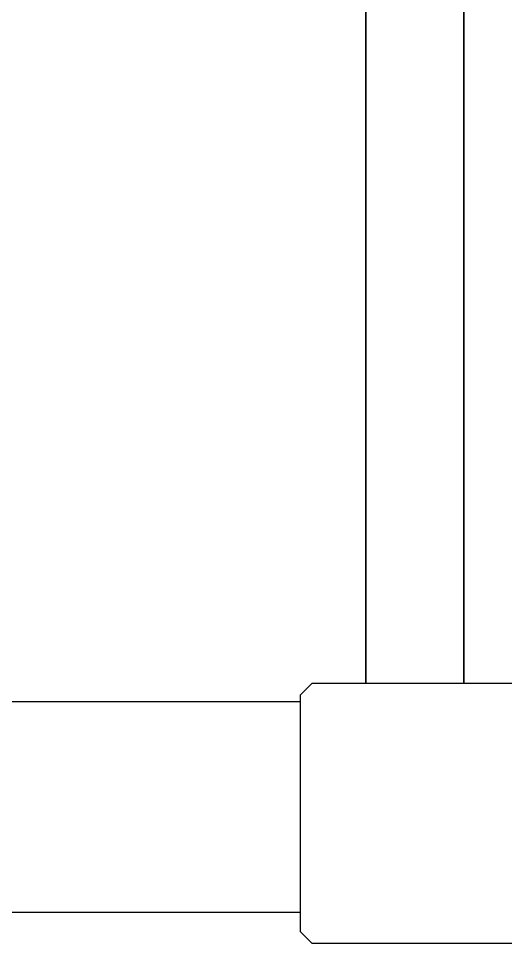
# Model space of a CAD drawing. Header units: millimetres. Extents: x -2168 to 1806, y -1792 to 1649.
# Drawn here: x -1050.3 to -924.8, y -595.9 to -357.6 of the extents above; entities that cross this region are included whole.
import ezdxf

# ---------------------------------------------------------------- set-up
doc = ezdxf.new("R2010")
doc.units = ezdxf.units.MM
doc.layers.add('DIKOM_ОБЪЕКТ', color=7, linetype='Continuous')

msp = doc.modelspace()

# ---------------------------------------------------------------- linework, layer by layer
at = {"layer": 'DIKOM_ОБЪЕКТ'}
for points in [[(-960.81, -528.83, -64.43), (-960.81, 375.16, -64.43)], [(-935.53, 375.16, -64.43), (-935.53, -528.83, -64.43)], [(-920.7, -595.94, -64.43), (-974.58, -595.94, -64.43), (-977.58, -592.94, -64.43), (-977.58, -531.83, -64.43), (-974.58, -528.83, -64.43), (-920.7, -528.83, -64.43), (-917.7, -531.83, -64.43), (-917.7, -592.94, -64.43)]]:
    msp.add_polyline3d(points, close=True, dxfattribs=at)
for points in [[(-1148.87, -533.6, -64.43), (-977.58, -533.6, -64.43)], [(-977.58, -587.92, -64.43), (-1148.87, -587.92, -64.43)]]:
    msp.add_polyline3d(points, dxfattribs=at)

doc.saveas('drawing.dxf')
